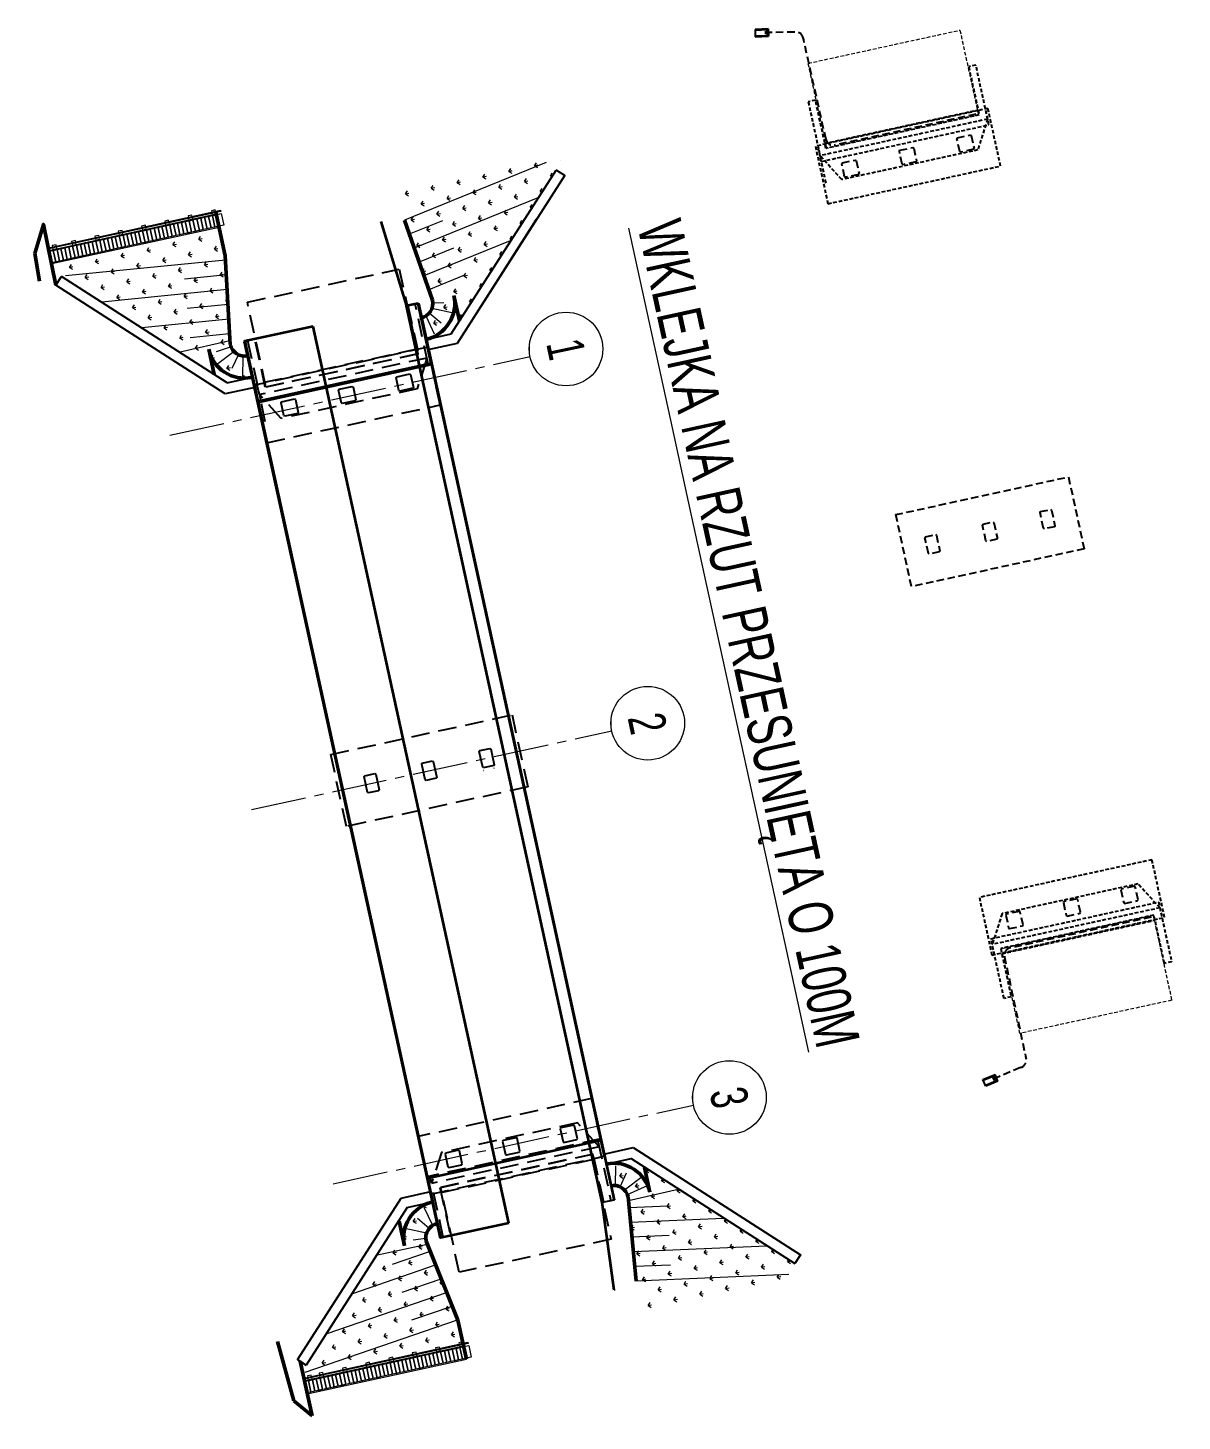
# Model space of a CAD drawing. Header units: metres. Extents: x 8416582 to 8417409, y 5771873 to 5772737.
# Drawn here: x 8416582.5 to 8416660.8, y 5772166.2 to 5772260.8 of the extents above; entities that cross this region are included whole.
import ezdxf
from ezdxf.enums import TextEntityAlignment as Align

# ---------------------------------------------------------------- set-up
doc = ezdxf.new("R2010")
doc.units = ezdxf.units.M
doc.set_wipeout_variables(frame=1)
for name, pattern in [('CENTER', [2, 1.25, -0.25, 0.25, -0.25]), ('CENTER2', [1.125, 0.75, -0.125, 0.125, -0.125]), ('DASHED', [0.75, 0.5, -0.25]), ('HIDDEN', [0.375, 0.25, -0.125])]:
    doc.linetypes.add(name, pattern=pattern)
for name, color, linetype, lineweight in [('AII_D_skarpa', 62, 'Continuous', 50), ('AII_M_konstrukcja 0.18', 9, 'Continuous', 18), ('AII_M_konstrukcja 0.25', 1, 'Continuous', 25), ('AII_M_obiekty osie', 7, 'CENTER2', 18), ('AII_M_obiekty_skarpa', 62, 'Continuous', 18), ('AII_M_odwodnienie', 8, 'Continuous', 9), ('AII_M_osie', 9, 'CENTER', 18), ('AII_M_robocza', 42, 'Continuous', 30)]:
    doc.layers.add(name, color=color, linetype=linetype, lineweight=lineweight)
for name, color, linetype in [('AII_M_obiekty', 7, 'Continuous'), ('AII_M_podpory', 1, 'Continuous'), ('AII_odwodnienie_drenaż', 140, 'Continuous')]:
    doc.layers.add(name, color=color, linetype=linetype)
doc.styles.add('CDMSTYLE', font='CDMSIMPL.shx', dxfattribs={"width": 0.7, "bigfont": 'CDMBIGPL.shx'})

# ---------------------------------------------------------------- blocks, each defined once
blk = doc.blocks.new('WD-68_podpory_rzut')
at = {"layer": 'AII_M_konstrukcja 0.18', "linetype": 'HIDDEN'}
for points in [[(-7.7, 1.275), (-1.8, 1.275), (-1.8, -9.275), (-7.7, -9.275)], [(53.8, 1.275), (59.7, 1.275), (59.7, -9.275), (53.8, -9.275)]]:
    blk.add_lwpolyline(points, close=True, dxfattribs=at)
at = {"layer": 'AII_M_konstrukcja 0.25', "linetype": 'HIDDEN'}
for points in [[(-2.1, -10), (1.9, -10), (1.9, 2), (-2.1, 2)], [(50.1, -10), (54.1, -10), (54.1, 2), (50.1, 2)], [(-5.15, -9.825), (-1, -9.825), (-1, 1.825), (-5.15, 1.825), (-5.15, 1.325), (-1.8, 1.325), (-1.8, -9.325), (-5.15, -9.325)], [(57.15, -9.825), (53, -9.825), (53, 1.825), (57.15, 1.825), (57.15, 1.325), (53.8, 1.325), (53.8, -9.325), (57.15, -9.325)]]:
    blk.add_lwpolyline(points, close=True, dxfattribs=at)
at = {"layer": 'AII_M_konstrukcja 0.25', "linetype": 'DASHED'}
for points in [[(28.5, -10), (23.5, -10), (23.5, 2), (28.5, 2)], [(0.35, -0.5), (-0.55, -0.5), (-0.6, -0.45), (-0.6, 0.45), (-0.55, 0.5), (0.35, 0.5), (0.4, 0.45), (0.4, -0.45)], [(25.4, 0.35), (25.45, 0.4), (26.55, 0.4), (26.6, 0.35), (26.6, -0.35), (26.55, -0.4), (25.45, -0.4), (25.4, -0.35)], [(51.65, -0.5), (52.55, -0.5), (52.6, -0.45), (52.6, 0.45), (52.55, 0.5), (51.65, 0.5), (51.6, 0.45), (51.6, -0.45)], [(0.35, -4.5), (-0.55, -4.5), (-0.6, -4.45), (-0.6, -3.55), (-0.55, -3.5), (0.35, -3.5), (0.4, -3.55), (0.4, -4.45)], [(25.4, -3.65), (25.45, -3.6), (26.55, -3.6), (26.6, -3.65), (26.6, -4.35), (26.55, -4.4), (25.45, -4.4), (25.4, -4.35)], [(51.65, -4.5), (52.55, -4.5), (52.6, -4.45), (52.6, -3.55), (52.55, -3.5), (51.65, -3.5), (51.6, -3.55), (51.6, -4.45)], [(0.35, -8.5), (-0.55, -8.5), (-0.6, -8.45), (-0.6, -7.55), (-0.55, -7.5), (0.35, -7.5), (0.4, -7.55), (0.4, -8.45)], [(51.65, -8.5), (52.55, -8.5), (52.6, -8.45), (52.6, -7.55), (52.55, -7.5), (51.65, -7.5), (51.6, -7.55), (51.6, -8.45)], [(25.4, -7.65), (25.45, -7.6), (26.55, -7.6), (26.6, -7.65), (26.6, -8.35), (26.55, -8.4), (25.45, -8.4), (25.4, -8.35)]]:
    blk.add_lwpolyline(points, close=True, dxfattribs=at)
at = {"layer": 'AII_M_konstrukcja 0.25', "linetype": 'HIDDEN'}
for points in [[(-2.15, -9.325), (-2.15, 1.325)], [(-1.4, 1.825), (-1.4, -9.825)], [(-1.4, 1.825), (0.5, 0.728), (0.5, -8.728), (-1.4, -9.825)], [(53.4, 1.825), (51.5, 0.728), (51.5, -8.728), (53.4, -9.825)], [(53.4, 1.825), (53.4, -9.825)], [(54.15, -9.325), (54.15, 1.325)], [(0.5, -9.825), (-2.15, -9.825)]]:
    blk.add_lwpolyline(points, dxfattribs=at)
blk = doc.blocks.new('OpiTxt01')
at = {"color": 0, "linetype": 'Continuous', "lineweight": 20, "style": 'CDMSTYLE', "width": 0.7}
blk.add_attdef('TEKST_GORNY', (1, 0.89), '', height=2, dxfattribs=at)
at = {"color": 0, "linetype": 'Continuous', "lineweight": -2, "style": 'CDMSTYLE', "width": 0.7}
blk.add_attdef('TEKST_DOLNY', (1.05, -2.73), '', height=2, dxfattribs=at)
blk = doc.blocks.new('NumOkr')
at = {"color": 0, "linetype": 'Continuous', "lineweight": 0}
blk.add_wipeout([(0, 10), (-1.55, 9.76), (-2.94, 9.05), (-4.05, 7.94), (-4.76, 6.55), (-5, 5), (-4.76, 3.45), (-4.05, 2.06), (-2.94, 0.95), (-1.55, 0.24), (0, 0), (1.55, 0.24), (2.94, 0.95), (4.05, 2.06), (4.76, 3.45), (5, 5), (4.76, 6.55), (4.05, 7.94), (2.94, 9.05), (1.55, 9.76)], dxfattribs=at).dxf.layer = 'AII_M_osie'
at = {"layer": 'AII_M_osie', "color": 0, "linetype": 'Continuous', "lineweight": -2}
blk.add_circle((0, 5), 5, dxfattribs=at)
at = {"layer": 'AII_M_osie', "color": 3, "linetype": 'Continuous', "lineweight": -2, "style": 'CDMSTYLE', "width": 0.7}
blk.add_attdef('NR', text='', height=5, dxfattribs=at).set_placement((0, 5), align=Align.MIDDLE)
blk = doc.blocks.new('WD-68_rzut')
at = {"layer": 'AII_M_obiekty', "lineweight": 0}
h = blk.add_hatch(dxfattribs=at)
h.set_pattern_fill('GRASS', color=256, scale=0.05)
edge = h.paths.add_edge_path()
edge.add_line((-39.094, -8.05), (-37.089, -8.05))
edge.add_line((-37.089, -8.05), (-31.15, -9))
edge.add_arc((-31.15, -8), 1, 270.00003, 357.13503)
edge.add_line((-30.151, -8.05), (-28.65, -8.05))
edge.add_arc((-31.15, -8), 2.501, 270.00081, 358.85424, ccw=False)
edge.add_line((-31.15, -10.5), (-29.44, -10.5))
edge.add_line((-29.44, -10.5), (-38.104, -19.214))
edge.add_line((-38.104, -19.214), (-37.609, -19.709))
edge.add_line((-37.609, -19.709), (-39.094, -19.66))
edge.add_line((-39.094, -19.66), (-39.094, -8.05))
h = blk.add_hatch(dxfattribs=at)
h.set_pattern_fill('GRASS', color=256, scale=0.05)
edge = h.paths.add_edge_path()
edge.add_line((38.462, -8.022), (36.868, -8.037))
edge.add_line((36.868, -8.037), (31.15, -9))
edge.add_arc((31.15, -8), 1, 182.86598, 270, ccw=False)
edge.add_line((30.151, -8.05), (28.65, -8.05))
edge.add_arc((31.15, -8), 2.5, 181.14576, 270)
edge.add_line((31.15, -10.5), (29.441, -10.5))
edge.add_line((29.441, -10.5), (37.637, -18.747))
edge.add_line((37.637, -18.747), (37.293, -19.092))
edge.add_line((37.293, -19.092), (37.938, -19.092))
edge.add_line((37.938, -19.092), (38.464, -19.092))
edge.add_line((38.464, -19.092), (38.462, -8.022))
at = {"layer": 'AII_D_skarpa'}
blk.add_lwpolyline([(-31.15, 6.545), (-29.385, 6.545)], dxfattribs=at)
at = {"layer": 'AII_D_skarpa', "elevation": 0}
for points in [[(31.15, 6.551), (29.441, 6.551)], [(-31.15, 5.05), (-36.86, 4.35)], [(31.15, 5.05), (36.862, 4.361)], [(-37.089, -8.05), (-40.236, -8.05)], [(-31.15, -9), (-37.089, -8.05)], [(31.15, -9), (36.855, -8.039)], [(36.855, -8.039), (39.557, -8.022)], [(-31.15, -10.5), (-29.39, -10.5)], [(31.15, -10.5), (29.441, -10.5)], [(-40.019, -20.66), (-41.819, -19.66), (-37.609, -19.709)], [(41.093, -19.092), (37.293, -19.092)], [(41.093, -19.092), (39.816, -20.092)], [(-40.019, -20.66), (-38.105, -20.742)], [(35.661, -20.309), (39.816, -20.092)]]:
    blk.add_lwpolyline(points, dxfattribs=at)
at = {"layer": 'AII_D_skarpa'}
for centre, radius, start, end in [((-31.146, 4.049, 0), 2.496, 0.02134, 90.09766), ((31.15, 4.05, 0), 2.5, 90, 178.85424), ((-31.15, 4.05, 0), 1, 0.00003, 90.00003), ((31.15, 4.05, 0), 1, 90, 180), ((-31.15, -8, 0), 1, 270.00003, 0.00003), ((-31.15, -8, 0), 2.501, 270.00014, 358.85424), ((31.15, -8, 0), 2.5, 181.14576, 270), ((31.15, -8, 0), 1, 180, 270)]:
    blk.add_arc(centre, radius, start, end, dxfattribs=at)
at = {"layer": 'AII_M_obiekty'}
for p, q in [((-31.15, 4.1, 0), (31.15, 4.1, 0)), ((-31.15, 4.05, 0), (-27, 4.05, 0)), ((27, 4.05, 0), (31.15, 4.05, 0)), ((31.15, 4.05, 0), (31.15, 3.249, 0)), ((-31.15, -8.05, 0), (31.15, -8.05, 0))]:
    blk.add_line(p, q, dxfattribs=at)
at = {"layer": 'AII_M_obiekty', "lineweight": 35}
for p, q in [((-27, 4.05), (-31.15, 4.05)), ((-31.15, 4.05), (-31.15, 3.25)), ((-27, -8), (-27, 3.85)), ((-26.9, 4.05, 0), (26.9, 4.05, 0)), ((-26.9, 4.05), (-26.9, -8)), ((27, -8, 0), (27, 3.85, 0)), ((-37.127, 2.762, 0), (-31.143, 3.25, 0)), ((-27, 3.25, 0), (-31.15, 3.25, 0)), ((31.143, 3.25, 0), (-26.9, 3.25, 0)), ((37.127, 2.762, 0), (31.143, 3.25, 0)), ((-31.15, -3.25), (-31.15, -8)), ((-27, -3.25, 0), (-31.15, -3.25, 0)), ((31.15, -3.25, 0), (-26.9, -3.25, 0)), ((31.15, -3.25, 0), (31.15, -8, 0)), ((-31.15, -8, 0), (-27, -8, 0)), ((-27, -8), (-31.15, -8)), ((-26.9, -8, 0), (26.9, -8, 0)), ((27, -8, 0), (31.15, -8, 0))]:
    blk.add_line(p, q, dxfattribs=at)
at = {"layer": 'AII_M_obiekty', "linetype": 'HIDDEN', "ltscale": 5}
blk.add_line((26.9, 4.05, 0), (26.9, -8, 0), dxfattribs=at)
at = {"layer": 'AII_M_obiekty', "color": 1, "lineweight": 25}
blk.add_line((37.127, 2.816, 0), (37.127, 2.762, 0), dxfattribs=at)
at = {"layer": 'AII_M_obiekty', "elevation": 0}
for points in [[(-27.95, 6.1), (-37.496, 15.646), (-37.991, 15.151)], [(-28.65, 5.81), (-37.991, 15.151)], [(27.95, 6.1), (37.496, 15.646), (37.991, 15.151)], [(28.65, 4.05), (28.65, 5.81), (37.991, 15.151)], [(-27.95, 6.1), (-35.021, 13.121)], [(-28.65, 4.05), (-28.65, 5.81)], [(-27.95, 4.05), (-27.95, 6.1)], [(27.95, 4.05), (27.95, 6.1)], [(27, 3.85), (27, 4.05)], [(31.15, 4.1), (31.15, 4.05)], [(-31.15, -8), (-31.15, -8.05)], [(-28.65, -9.76), (-28.65, -8)], [(-27.95, -8), (-27.95, -10.05)], [(27.95, -8), (27.95, -10.05)], [(28.65, -9.76), (28.65, -8)], [(31.15, -8), (31.15, -8.05)], [(-27.95, -10.05), (-37.609, -19.709), (-38.105, -19.215)], [(-28.65, -9.76), (-38.104, -19.214)], [(27.95, -10.05), (37.142, -19.242), (37.637, -18.747)], [(28.65, -9.76), (37.637, -18.747)]]:
    blk.add_lwpolyline(points, dxfattribs=at)
at = {"layer": 'AII_M_obiekty'}
blk.add_lwpolyline([(-31.15, 4.05), (-31.15, 4.1)], dxfattribs=at)
at = {"layer": 'AII_M_obiekty', "linetype": 'HIDDEN', "ltscale": 5}
for points in [[(-31.15, -7.8), (-27, -7.8), (-27, 3.85), (-31.15, 3.85), (-31.15, 3.35), (-27.8, 3.35), (-27.8, -7.3), (-31.15, -7.3)], [(-28.1, -8), (-24.1, -8), (-24.1, 4.05), (-28.1, 4.05)], [(-33.7, 3.3), (-27.8, 3.3), (-27.8, -7.25), (-33.7, -7.25)], [(27.8, 3.3), (33.7, 3.3), (33.7, -7.25), (27.8, -7.25)], [(-25.65, 1.525), (-26.55, 1.525), (-26.6, 1.575), (-26.6, 2.475), (-26.55, 2.525), (-25.65, 2.525), (-25.6, 2.475), (-25.6, 1.575)], [(-25.65, -2.475), (-26.55, -2.475), (-26.6, -2.425), (-26.6, -1.525), (-26.55, -1.475), (-25.65, -1.475), (-25.6, -1.525), (-25.6, -2.425)], [(-25.65, -6.475), (-26.55, -6.475), (-26.6, -6.425), (-26.6, -5.525), (-26.55, -5.475), (-25.65, -5.475), (-25.6, -5.525), (-25.6, -6.425)]]:
    blk.add_lwpolyline(points, close=True, dxfattribs=at)
for points in [[(-27.4, 3.85), (-27.4, -7.8)], [(-27.4, 3.85), (-25.5, 2.753), (-25.5, -6.703), (-27.4, -7.8)], [(-28.15, -7.3), (-28.15, 3.35)], [(-25.5, -7.8), (-28.15, -7.8)]]:
    blk.add_lwpolyline(points, dxfattribs=at)
at = {"layer": 'AII_M_obiekty', "lineweight": 35}
blk.add_lwpolyline([(-27, 3.85), (-27, 4.05)], dxfattribs=at)
at = {"layer": 'AII_M_obiekty', "linetype": 'HIDDEN', "ltscale": 5, "elevation": 0}
for points in [[(2.5, -8.275), (-2.5, -8.275), (-2.5, 4.325), (2.5, 4.325)], [(24.1, -8), (28.1, -8), (28.1, 4.05), (24.1, 4.05)], [(31.15, -7.8), (27, -7.8), (27, 3.85), (31.15, 3.85), (31.15, 3.35), (27.8, 3.35), (27.8, -7.3), (31.15, -7.3)], [(-0.6, 2.375), (-0.55, 2.425), (0.55, 2.425), (0.6, 2.375), (0.6, 1.675), (0.55, 1.625), (-0.55, 1.625), (-0.6, 1.675)], [(25.65, 1.525), (26.55, 1.525), (26.6, 1.575), (26.6, 2.475), (26.55, 2.525), (25.65, 2.525), (25.6, 2.475), (25.6, 1.575)], [(-0.6, -1.625), (-0.55, -1.575), (0.55, -1.575), (0.6, -1.625), (0.6, -2.325), (0.55, -2.375), (-0.55, -2.375), (-0.6, -2.325)], [(25.65, -2.475), (26.55, -2.475), (26.6, -2.425), (26.6, -1.525), (26.55, -1.475), (25.65, -1.475), (25.6, -1.525), (25.6, -2.425)], [(-0.6, -5.625), (-0.55, -5.575), (0.55, -5.575), (0.6, -5.625), (0.6, -6.325), (0.55, -6.375), (-0.55, -6.375), (-0.6, -6.325)], [(25.65, -6.475), (26.55, -6.475), (26.6, -6.425), (26.6, -5.525), (26.55, -5.475), (25.65, -5.475), (25.6, -5.525), (25.6, -6.425)]]:
    blk.add_lwpolyline(points, close=True, dxfattribs=at)
for points in [[(27.4, 3.85), (25.5, 2.753), (25.5, -6.703), (27.4, -7.8)], [(27.4, 3.85), (27.4, -7.8)], [(28.15, -7.3), (28.15, 3.35)]]:
    blk.add_lwpolyline(points, dxfattribs=at)
at = {"layer": 'AII_M_obiekty', "color": 1, "lineweight": 25}
blk.add_lwpolyline([(-31.15, 3.45), (-31.15, 3.25)], dxfattribs=at)
at = {"layer": 'AII_M_obiekty', "color": 1}
blk.add_lwpolyline([(-31.15, -3.25), (-31.15, -3.25)], dxfattribs=at)
at = {"layer": 'AII_M_obiekty', "color": 1, "elevation": 0}
blk.add_lwpolyline([(31.15, -3.25), (31.15, -3.25)], dxfattribs=at)
at = {"layer": 'AII_M_obiekty', "color": 0, "linetype": 'Continuous', "lineweight": 5, "elevation": 0}
for points in [[(-40.189, -8.05), (-40.284, -8.05), (-40.284, -8.32), (-40.189, -8.32)], [(-40.109, -8.32), (-40.014, -8.32), (-40.014, -8.05), (-40.109, -8.05)], [(38.462, -8.022), (38.367, -8.022), (38.367, -8.292), (38.462, -8.292)], [(38.542, -8.292), (38.637, -8.292), (38.637, -8.022), (38.542, -8.022)], [(-40.189, -9.67), (-40.284, -9.67), (-40.284, -9.94), (-40.189, -9.94)], [(-40.109, -9.94), (-40.014, -9.94), (-40.014, -9.67), (-40.109, -9.67)], [(38.462, -9.642), (38.367, -9.642), (38.367, -9.912), (38.462, -9.912)], [(38.542, -9.912), (38.637, -9.912), (38.637, -9.642), (38.542, -9.642)], [(-40.189, -11.29), (-40.284, -11.29), (-40.284, -11.56), (-40.189, -11.56)], [(-40.109, -11.56), (-40.014, -11.56), (-40.014, -11.29), (-40.109, -11.29)], [(38.462, -11.262), (38.367, -11.262), (38.367, -11.532), (38.462, -11.532)], [(38.542, -11.532), (38.637, -11.532), (38.637, -11.262), (38.542, -11.262)], [(-40.189, -12.91), (-40.284, -12.91), (-40.284, -13.18), (-40.189, -13.18)], [(-40.109, -13.18), (-40.014, -13.18), (-40.014, -12.91), (-40.109, -12.91)], [(38.462, -12.882), (38.367, -12.882), (38.367, -13.152), (38.462, -13.152)], [(38.542, -13.152), (38.637, -13.152), (38.637, -12.882), (38.542, -12.882)], [(-40.189, -14.53), (-40.284, -14.53), (-40.284, -14.8), (-40.189, -14.8)], [(-40.109, -14.8), (-40.014, -14.8), (-40.014, -14.53), (-40.109, -14.53)], [(38.462, -14.502), (38.367, -14.502), (38.367, -14.772), (38.462, -14.772)], [(38.542, -14.772), (38.637, -14.772), (38.637, -14.502), (38.542, -14.502)], [(-40.189, -16.15), (-40.284, -16.15), (-40.284, -16.42), (-40.189, -16.42)], [(-40.109, -16.42), (-40.014, -16.42), (-40.014, -16.15), (-40.109, -16.15)], [(38.462, -16.122), (38.367, -16.122), (38.367, -16.392), (38.462, -16.392)], [(38.542, -16.392), (38.637, -16.392), (38.637, -16.122), (38.542, -16.122)], [(-40.189, -17.77), (-40.284, -17.77), (-40.284, -18.04), (-40.189, -18.04)], [(-40.109, -18.04), (-40.014, -18.04), (-40.014, -17.77), (-40.109, -17.77)], [(38.462, -17.742), (38.367, -17.742), (38.367, -18.012), (38.462, -18.012)], [(38.542, -18.012), (38.637, -18.012), (38.637, -17.742), (38.542, -17.742)], [(38.462, -18.552), (38.367, -18.552), (38.367, -18.822), (38.462, -18.822)], [(38.542, -18.822), (38.637, -18.822), (38.637, -18.552), (38.542, -18.552)], [(-40.189, -19.12), (-40.284, -19.12), (-40.284, -19.39), (-40.189, -19.39)], [(-40.109, -19.39), (-40.014, -19.39), (-40.014, -19.12), (-40.109, -19.12)]]:
    blk.add_lwpolyline(points, dxfattribs=at)
for points in [[(-40.189, -7.71), (-40.109, -7.71), (-40.109, -19.66), (-40.189, -19.66)], [(-40.014, -19.66), (-40.014, -8.05), (-39.954, -8.05), (-39.954, -19.66)], [(-39.954, -8.05), (-39.954, -7.71), (-39.154, -7.71), (-39.154, -8.05)], [(-39.954, -8.32), (-39.954, -8.05), (-39.154, -8.05), (-39.154, -8.32)], [(-39.954, -8.59), (-39.954, -8.32), (-39.154, -8.32), (-39.154, -8.59)], [(-39.094, -19.66), (-39.094, -8.05), (-39.154, -8.05), (-39.154, -19.66)], [(38.462, -7.682), (38.542, -7.682), (38.542, -19.092), (38.462, -19.092)], [(38.637, -19.092), (38.637, -8.022), (38.697, -8.022), (38.697, -19.092)], [(38.697, -8.022), (38.697, -7.682), (39.497, -7.682), (39.497, -8.022)], [(38.697, -8.292), (38.697, -8.022), (39.497, -8.022), (39.497, -8.292)], [(38.697, -8.562), (38.697, -8.292), (39.497, -8.292), (39.497, -8.562)], [(39.557, -19.092), (39.557, -8.022), (39.497, -8.022), (39.497, -19.092)], [(-39.954, -8.86), (-39.954, -8.59), (-39.154, -8.59), (-39.154, -8.86)], [(-39.954, -9.13), (-39.954, -8.86), (-39.154, -8.86), (-39.154, -9.13)], [(-39.954, -9.4), (-39.954, -9.13), (-39.154, -9.13), (-39.154, -9.4)], [(-39.954, -9.67), (-39.954, -9.4), (-39.154, -9.4), (-39.154, -9.67)], [(38.697, -8.832), (38.697, -8.562), (39.497, -8.562), (39.497, -8.832)], [(38.697, -9.102), (38.697, -8.832), (39.497, -8.832), (39.497, -9.102)], [(38.697, -9.372), (38.697, -9.102), (39.497, -9.102), (39.497, -9.372)], [(38.697, -9.642), (38.697, -9.372), (39.497, -9.372), (39.497, -9.642)], [(-39.954, -9.94), (-39.954, -9.67), (-39.154, -9.67), (-39.154, -9.94)], [(-39.954, -10.21), (-39.954, -9.94), (-39.154, -9.94), (-39.154, -10.21)], [(-39.954, -10.48), (-39.954, -10.21), (-39.154, -10.21), (-39.154, -10.48)], [(38.697, -9.912), (38.697, -9.642), (39.497, -9.642), (39.497, -9.912)], [(38.697, -10.182), (38.697, -9.912), (39.497, -9.912), (39.497, -10.182)], [(38.697, -10.452), (38.697, -10.182), (39.497, -10.182), (39.497, -10.452)], [(-39.954, -10.75), (-39.954, -10.48), (-39.154, -10.48), (-39.154, -10.75)], [(-39.954, -11.02), (-39.954, -10.75), (-39.154, -10.75), (-39.154, -11.02)], [(-39.954, -11.29), (-39.954, -11.02), (-39.154, -11.02), (-39.154, -11.29)], [(-39.954, -11.56), (-39.954, -11.29), (-39.154, -11.29), (-39.154, -11.56)], [(38.697, -10.722), (38.697, -10.452), (39.497, -10.452), (39.497, -10.722)], [(38.697, -10.992), (38.697, -10.722), (39.497, -10.722), (39.497, -10.992)], [(38.697, -11.262), (38.697, -10.992), (39.497, -10.992), (39.497, -11.262)], [(38.697, -11.532), (38.697, -11.262), (39.497, -11.262), (39.497, -11.532)], [(-39.954, -11.83), (-39.954, -11.56), (-39.154, -11.56), (-39.154, -11.83)], [(-39.954, -12.1), (-39.954, -11.83), (-39.154, -11.83), (-39.154, -12.1)], [(-39.954, -12.37), (-39.954, -12.1), (-39.154, -12.1), (-39.154, -12.37)], [(38.697, -11.802), (38.697, -11.532), (39.497, -11.532), (39.497, -11.802)], [(38.697, -12.072), (38.697, -11.802), (39.497, -11.802), (39.497, -12.072)], [(38.697, -12.342), (38.697, -12.072), (39.497, -12.072), (39.497, -12.342)], [(-39.954, -12.64), (-39.954, -12.37), (-39.154, -12.37), (-39.154, -12.64)], [(-39.954, -12.91), (-39.954, -12.64), (-39.154, -12.64), (-39.154, -12.91)], [(-39.954, -13.18), (-39.954, -12.91), (-39.154, -12.91), (-39.154, -13.18)], [(-39.954, -13.45), (-39.954, -13.18), (-39.154, -13.18), (-39.154, -13.45)], [(38.697, -12.612), (38.697, -12.342), (39.497, -12.342), (39.497, -12.612)], [(38.697, -12.882), (38.697, -12.612), (39.497, -12.612), (39.497, -12.882)], [(38.697, -13.152), (38.697, -12.882), (39.497, -12.882), (39.497, -13.152)], [(38.697, -13.422), (38.697, -13.152), (39.497, -13.152), (39.497, -13.422)], [(-39.954, -13.72), (-39.954, -13.45), (-39.154, -13.45), (-39.154, -13.72)], [(-39.954, -13.99), (-39.954, -13.72), (-39.154, -13.72), (-39.154, -13.99)], [(-39.954, -14.26), (-39.954, -13.99), (-39.154, -13.99), (-39.154, -14.26)], [(38.697, -13.692), (38.697, -13.422), (39.497, -13.422), (39.497, -13.692)], [(38.697, -13.962), (38.697, -13.692), (39.497, -13.692), (39.497, -13.962)], [(38.697, -14.232), (38.697, -13.962), (39.497, -13.962), (39.497, -14.232)], [(-39.954, -14.53), (-39.954, -14.26), (-39.154, -14.26), (-39.154, -14.53)], [(-39.954, -14.8), (-39.954, -14.53), (-39.154, -14.53), (-39.154, -14.8)], [(-39.954, -15.07), (-39.954, -14.8), (-39.154, -14.8), (-39.154, -15.07)], [(-39.954, -15.34), (-39.954, -15.07), (-39.154, -15.07), (-39.154, -15.34)], [(38.697, -14.502), (38.697, -14.232), (39.497, -14.232), (39.497, -14.502)], [(38.697, -14.772), (38.697, -14.502), (39.497, -14.502), (39.497, -14.772)], [(38.697, -15.042), (38.697, -14.772), (39.497, -14.772), (39.497, -15.042)], [(38.697, -15.312), (38.697, -15.042), (39.497, -15.042), (39.497, -15.312)], [(-39.954, -15.61), (-39.954, -15.34), (-39.154, -15.34), (-39.154, -15.61)], [(-39.954, -15.88), (-39.954, -15.61), (-39.154, -15.61), (-39.154, -15.88)], [(-39.954, -16.15), (-39.954, -15.88), (-39.154, -15.88), (-39.154, -16.15)], [(38.697, -15.582), (38.697, -15.312), (39.497, -15.312), (39.497, -15.582)], [(38.697, -15.852), (38.697, -15.582), (39.497, -15.582), (39.497, -15.852)], [(38.697, -16.122), (38.697, -15.852), (39.497, -15.852), (39.497, -16.122)], [(-39.954, -16.42), (-39.954, -16.15), (-39.154, -16.15), (-39.154, -16.42)], [(-39.954, -16.69), (-39.954, -16.42), (-39.154, -16.42), (-39.154, -16.69)], [(-39.954, -16.96), (-39.954, -16.69), (-39.154, -16.69), (-39.154, -16.96)], [(-39.954, -17.23), (-39.954, -16.96), (-39.154, -16.96), (-39.154, -17.23)], [(38.697, -16.392), (38.697, -16.122), (39.497, -16.122), (39.497, -16.392)], [(38.697, -16.662), (38.697, -16.392), (39.497, -16.392), (39.497, -16.662)], [(38.697, -16.932), (38.697, -16.662), (39.497, -16.662), (39.497, -16.932)], [(38.697, -17.202), (38.697, -16.932), (39.497, -16.932), (39.497, -17.202)], [(-39.954, -17.5), (-39.954, -17.23), (-39.154, -17.23), (-39.154, -17.5)], [(-39.954, -17.77), (-39.954, -17.5), (-39.154, -17.5), (-39.154, -17.77)], [(-39.954, -18.04), (-39.954, -17.77), (-39.154, -17.77), (-39.154, -18.04)], [(38.697, -17.472), (38.697, -17.202), (39.497, -17.202), (39.497, -17.472)], [(38.697, -17.742), (38.697, -17.472), (39.497, -17.472), (39.497, -17.742)], [(38.697, -18.012), (38.697, -17.742), (39.497, -17.742), (39.497, -18.012)], [(-39.954, -18.31), (-39.954, -18.04), (-39.154, -18.04), (-39.154, -18.31)], [(-39.954, -18.58), (-39.954, -18.31), (-39.154, -18.31), (-39.154, -18.58)], [(-39.954, -18.85), (-39.954, -18.58), (-39.154, -18.58), (-39.154, -18.85)], [(-39.954, -19.12), (-39.954, -18.85), (-39.154, -18.85), (-39.154, -19.12)], [(38.697, -18.282), (38.697, -18.012), (39.497, -18.012), (39.497, -18.282)], [(38.697, -18.552), (38.697, -18.282), (39.497, -18.282), (39.497, -18.552)], [(38.697, -18.822), (38.697, -18.552), (39.497, -18.552), (39.497, -18.822)], [(38.697, -19.092), (38.697, -18.822), (39.497, -18.822), (39.497, -19.092)], [(-39.954, -19.39), (-39.954, -19.12), (-39.154, -19.12), (-39.154, -19.39)], [(-39.954, -19.66), (-39.954, -19.39), (-39.154, -19.39), (-39.154, -19.66)]]:
    blk.add_lwpolyline(points, close=True, dxfattribs=at)
at = {"layer": 'AII_M_obiekty_skarpa', "lineweight": 15, "elevation": 0}
for points in [[(-38.63, 14.585), (-36.86, 4.35)], [(38.63, 14.585), (36.862, 4.361)], [(-36.417, 13.527), (-34.872, 4.594)], [(36.417, 13.527), (34.873, 4.601)], [(-33.963, 11.073), (-32.885, 4.837)], [(33.963, 11.073), (32.885, 4.841)], [(31.401, 5.02), (31.369, 8.479)], [(-36.28, 6.866), (-35.866, 4.472)], [(-34.309, 7.207), (-33.878, 4.716)], [(-32.339, 7.548), (-31.891, 4.959)], [(32.339, 7.548), (31.891, 4.961)], [(34.309, 7.207), (33.879, 4.721)], [(36.28, 6.866), (35.868, 4.481)], [(-30.977, 5.035), (-30.829, 5.768)], [(-30.631, 4.905), (-30.001, 6.267)], [(30.631, 4.905), (29.999, 6.27)], [(30.977, 5.035), (30.68, 6.506)], [(-30.356, 4.658), (-29.519, 5.291)], [(30.356, 4.658), (29.519, 5.291)], [(-30.207, 4.383), (-28.9, 4.69)], [(30.207, 4.383), (28.9, 4.69)], [(-38.097, -18.93), (-36.828, -8.092)], [(-36.173, -11.094), (-35.84, -8.25)], [(-35.847, -16.907), (-34.852, -8.408)], [(-30.207, -8.333), (-28.743, -8.677)], [(30.207, -8.333), (28.9, -8.64)], [(35.847, -16.907), (34.848, -8.377)], [(36.173, -11.094), (35.835, -8.211)], [(38.097, -18.93), (36.823, -8.044)], [(-34.187, -11.327), (-33.863, -8.566)], [(-33.566, -14.626), (-32.875, -8.724)], [(-32.2, -11.559), (-31.89, -8.913)], [(-31.401, -8.971), (-31.369, -12.429)], [(-30.977, -8.985), (-30.859, -10.039)], [(-30.631, -8.855), (-29.999, -10.22)], [(-30.356, -8.608), (-29.519, -9.241)], [(30.356, -8.608), (29.519, -9.241)], [(30.631, -8.855), (29.999, -10.22)], [(30.977, -8.985), (30.893, -9.835)], [(31.401, -8.971), (31.369, -12.429)], [(32.2, -11.559), (31.89, -8.913)], [(33.566, -14.626), (32.873, -8.71)], [(34.187, -11.327), (33.861, -8.543)]]:
    blk.add_lwpolyline(points, dxfattribs=at)
at = {"layer": 'AII_M_obiekty', "color": 250, "linetype": 'Continuous', "lineweight": 0}
ref = blk.add_blockref('OpiTxt01', (0.493, 2.002, 0), dxfattribs=dict(at, xscale=-0.1999999999999999, yscale=0.2, zscale=0.2, rotation=180.0000044449859))
ref.add_attrib('TEKST_GORNY', '-', (0.693, 1.48, 0), dxfattribs={"layer": '0', "color": 0, "linetype": 'Continuous', "lineweight": 20, "height": 0.4, "rotation": 0, "style": 'CDMSTYLE', "width": 0.7})
ref.add_attrib('TEKST_DOLNY', '-', (0.703, 2.205, 0), dxfattribs={"layer": '0', "color": 0, "linetype": 'Continuous', "lineweight": -2, "height": 0.4, "rotation": 0, "style": 'CDMSTYLE', "width": 0.7})
at = {"layer": 'AII_M_obiekty osie'}
ref = blk.add_blockref('NumOkr', (0, 10.709), dxfattribs=dict(at, xscale=0.4999999999999994, yscale=0.4999999999999994, zscale=0.4999999999999994, rotation=359.6037062461531))
ref.add_attrib('NR', '2', dxfattribs={"layer": '0', "color": 7, "linetype": 'Continuous', "lineweight": 50, "height": 2.5, "rotation": 359.60371, "style": 'CDMSTYLE', "width": 0.7}).set_placement((0.017, 13.209), align=Align.MIDDLE)
at = {"layer": 'AII_M_obiekty osie', "ltscale": 5}
blk.add_line((0, -14.335), (0, 10.709), dxfattribs=at)
at = {"layer": 'AII_M_obiekty osie'}
ref = blk.add_blockref('NumOkr', (-26, 10.709), dxfattribs=dict(at, xscale=0.4999999999999994, yscale=0.4999999999999994, zscale=0.4999999999999994, rotation=359.6037062461531))
ref.add_attrib('NR', '1', dxfattribs={"layer": '0', "color": 7, "linetype": 'Continuous', "lineweight": 50, "height": 2.5, "rotation": 359.60371, "style": 'CDMSTYLE', "width": 0.7}).set_placement((-25.983, 13.209), align=Align.MIDDLE)
ref = blk.add_blockref('NumOkr', (26, 10.709), dxfattribs=dict(at, xscale=0.4999999999999994, yscale=0.4999999999999994, zscale=0.4999999999999994, rotation=359.6037062461531))
ref.add_attrib('NR', '3', dxfattribs={"layer": '0', "color": 7, "linetype": 'Continuous', "lineweight": 50, "height": 2.5, "rotation": 359.60371, "style": 'CDMSTYLE', "width": 0.7}).set_placement((26.017, 13.209), align=Align.MIDDLE)
at = {"layer": 'AII_M_obiekty', "lineweight": 0}
h = blk.add_hatch(dxfattribs=at)
h.set_pattern_fill('GRASS', color=256, scale=0.05)
edge = h.paths.add_edge_path()
edge.add_arc((-31.146, 4.049), 2.496, 1.16928, 89.90234)
edge.add_line((-31.141, 6.545), (-29.435, 6.545))
edge.add_line((-29.435, 6.545), (-38.474, 15.569))
edge.add_line((-38.474, 15.569), (-39.082, 15.602))
edge.add_line((-39.082, 15.602), (-39.082, 4.35))
edge.add_line((-39.082, 4.35), (-36.86, 4.35))
edge.add_line((-36.86, 4.35), (-31.15, 5.05))
edge.add_arc((-31.15, 4.05), 1, 2.867, 90.00003, ccw=False)
edge.add_line((-30.151, 4.1), (-28.651, 4.1))
h = blk.add_hatch(dxfattribs=at)
h.set_pattern_fill('GRASS', color=256, scale=0.05)
edge = h.paths.add_edge_path()
edge.add_line((39.077, 4.371), (36.862, 4.361))
edge.add_line((36.862, 4.361), (31.15, 5.05))
edge.add_arc((31.15, 4.05), 1, 90, 177.13402)
edge.add_line((30.151, 4.1), (28.65, 4.1))
edge.add_arc((31.15, 4.05), 2.5, 90, 178.85424, ccw=False)
edge.add_line((31.15, 6.551), (29.441, 6.551))
edge.add_line((29.441, 6.551), (38.017, 15.127))
edge.add_line((38.017, 15.127), (38.858, 15.565))
edge.add_line((38.858, 15.565), (39.036, 15.558))
edge.add_line((39.036, 15.558), (39.077, 4.371))
at = {"layer": 'AII_M_obiekty osie', "ltscale": 5}
for p, q in [((-26, -14.335), (-26, 10.709)), ((26, -14.335), (26, 10.709))]:
    blk.add_line(p, q, dxfattribs=at)
blk = doc.blocks.new('Wylot_prefabrykowany')
at = {"layer": 'AII_odwodnienie_drenaż', "color": 0, "linetype": 'ByBlock', "lineweight": -2, "ltscale": 0.01}
for points in [[(0, 0.25), (0, -0.25)], [(0, 0.25), (0.9, 0.25)], [(0.06, 0.25), (0.06, -0.25)], [(0.06, 0.19), (0.9, 0.19)], [(0.1, 0.19), (0.1, -0.19)], [(0.15, 0.103), (0.15, -0.107)], [(0.17, 0.103), (0.17, -0.107)], [(0.2, 0.103), (0.2, -0.107)], [(0.9, 0.25), (0.9, -0.25)], [(0.9, -0.25), (0, -0.25)], [(0.9, -0.19), (0.06, -0.19)]]:
    blk.add_lwpolyline(points, dxfattribs=at)

msp = doc.modelspace()

# ---------------------------------------------------------------- linework, layer by layer
at = {"layer": 'AII_M_podpory', "color": 8, "linetype": 'DASHED', "lineweight": 25, "elevation": 0}
msp.add_lwpolyline([(8416658.7317, 5772200.4106), (8416649.1573, 5772198.3196, 0.4124535), (8416648.7749, 5772197.7273), (8416650.2113, 5772190.9557), (8416650.2427, 5772190.7977, -0.4124535), (8416649.8602, 5772190.2054), (8416648.2437, 5772189.5024)], format="xyb", dxfattribs=at)

# ---------------------------------------------------------------- block references
at = {"layer": 'AII_M_konstrukcja 0.25', "linetype": 'HIDDEN', "rotation": 282.3200789319986}
msp.add_blockref('WD-68_podpory_rzut', (8416646.1523, 5772252.8261), dxfattribs=at)
at = {"layer": 'AII_M_odwodnienie', "color": 140, "linetype": 'Continuous', "lineweight": 25, "xscale": -1, "rotation": 2.313904103173892}
msp.add_blockref('Wylot_prefabrykowany', (8416632.7478, 5772260.4534, 0), dxfattribs=at)
at = {"layer": 'AII_M_odwodnienie', "color": 140, "linetype": 'Continuous', "lineweight": 25, "rotation": 202.3262537216794}
msp.add_blockref('Wylot_prefabrykowany', (8416648.2437, 5772189.5024, 0), dxfattribs=at)

# ---------------------------------------------------------------- next in the draw order: block references
at = {"layer": 'AII_M_obiekty', "rotation": 282.3200789319986}
msp.add_blockref('WD-68_rzut', (8416611.6434, 5772210.7751), dxfattribs=at)

# ---------------------------------------------------------------- next in the draw order: linework, layer by layer
at = {"layer": 'AII_M_podpory', "color": 8, "linetype": 'DASHED', "lineweight": 25, "elevation": 0}
msp.add_lwpolyline([(8416646.8287, 5772254.9111), (8416637.2543, 5772252.82, -0.4124535), (8416636.6598, 5772253.1988), (8416635.1421, 5772259.9527), (8416635.1048, 5772260.1094, 0.4124535), (8416634.5103, 5772260.4883), (8416632.7478, 5772260.4534)], format="xyb", dxfattribs=at)

# ---------------------------------------------------------------- next in the draw order: texts
at = {"layer": 'AII_M_robocza', "lineweight": 18, "insert": (8416626.1319, 5772250.8839), "char_height": 3, "width": 72.078124, "attachment_point": 1, "rotation": 282.320079, "style": 'CDMSTYLE'}
msp.add_mtext('\\pxi-3,l4,t4;{\\LWKLEJKA NA RZUT PRZESUNIĘTA O 100M}', dxfattribs=at)

doc.saveas('drawing.dxf')
